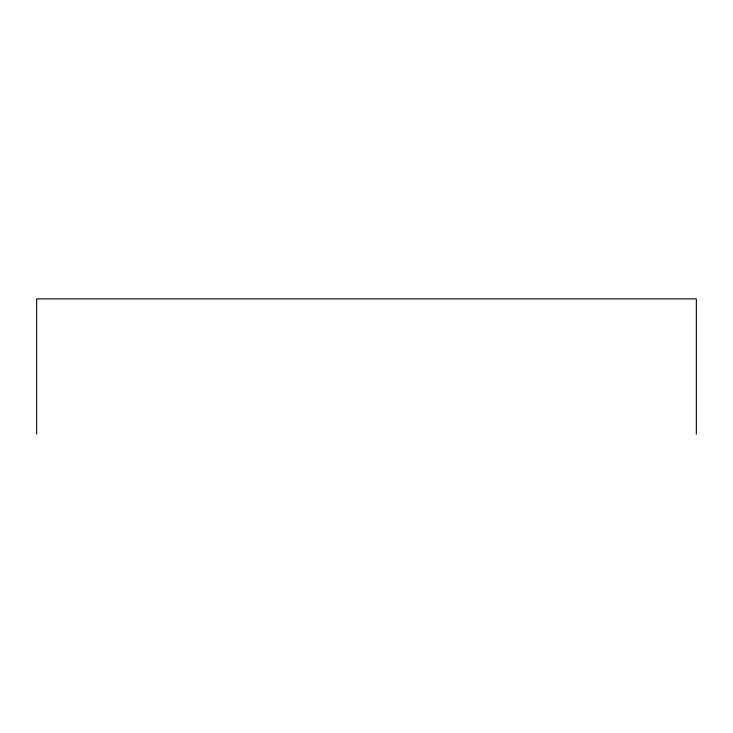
<?xml version="1.0" encoding="UTF-8"?>
<svg xmlns="http://www.w3.org/2000/svg" width="733" height="733" viewBox="0 0 733 733"><rect width="100%" height="100%" fill="white"/><g stroke="black" fill="none" stroke-linecap="round" stroke-linejoin="round"><path stroke-width="1.1" d="M696.35 434.119L696.35 298.881L36.65 298.881L36.65 434.119"/></g></svg>
